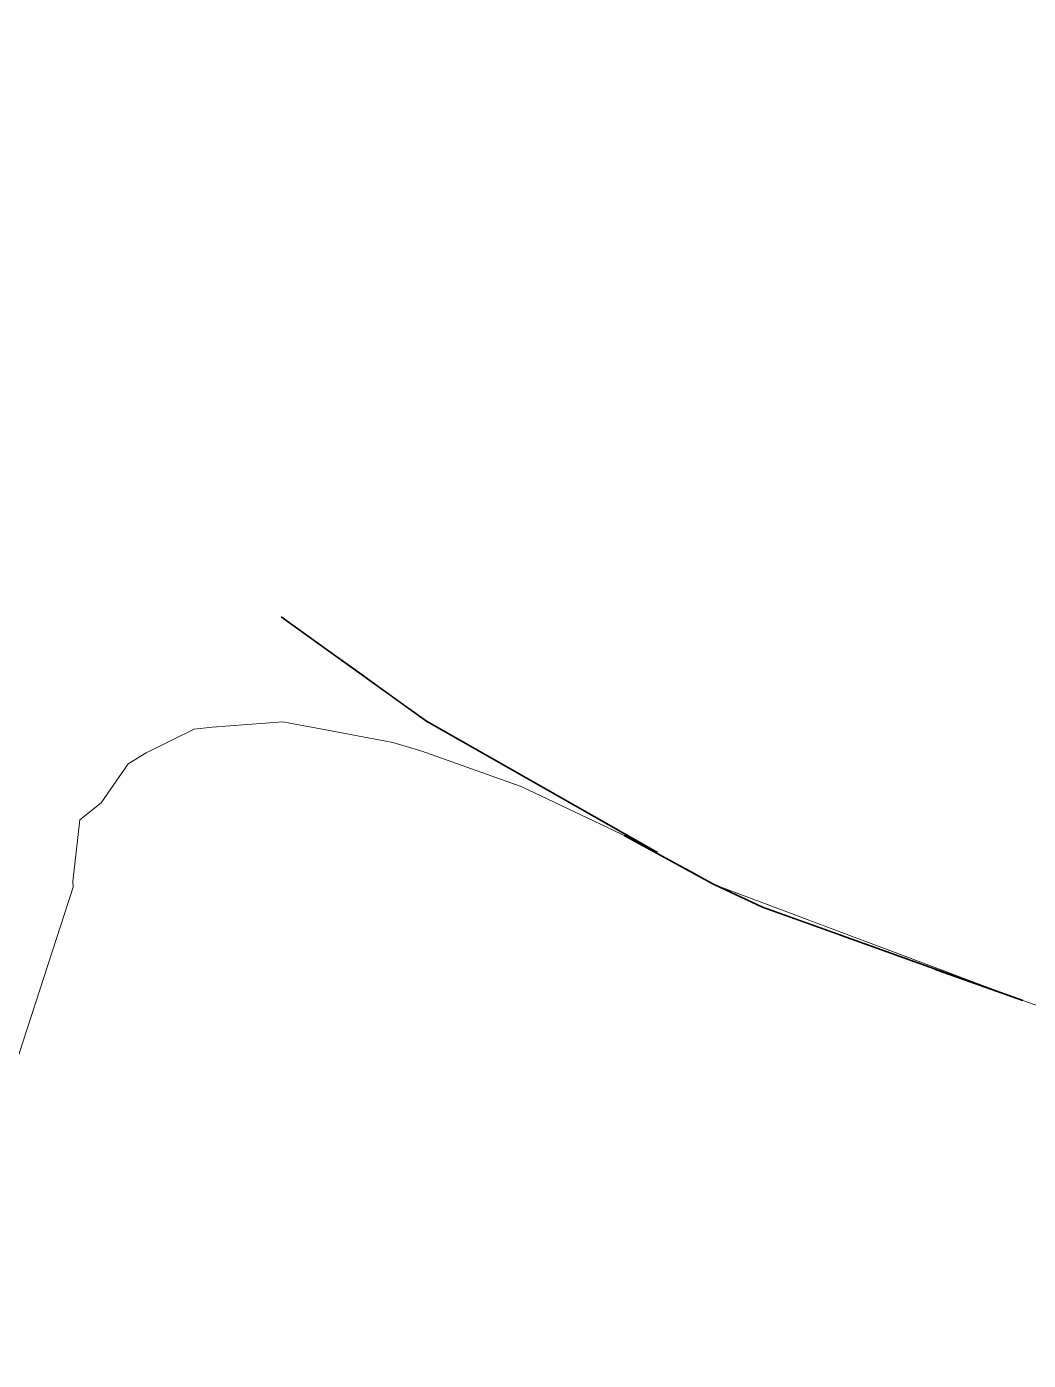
# Model space of a CAD drawing. Header units: millimetres. Extents: x -9413 to 8527, y -300 to 11224.
# Drawn here: x 1790.7 to 1832.8, y 4215 to 4271.1 of the extents above; entities that cross this region are included whole.
import ezdxf

# ---------------------------------------------------------------- set-up
doc = ezdxf.new("R2010")
doc.units = ezdxf.units.MM
doc.header["$MEASUREMENT"] = 0
doc.linetypes.add('Wipeout_Contour', pattern=[1000, 0, -1000])
doc.layers.add('Interior - Furniture', color=7, linetype='Continuous')
doc.layers.add('Structural - Bearing', color=7, linetype='Continuous')
doc.layers.add('Interior - Furniture _Pen_No__24', color=7, linetype='Continuous', lineweight=20, true_color=0x029e21)
doc.layers.add('Interior - Furniture _Pen_No__7', color=7, linetype='Continuous', lineweight=35)

# ---------------------------------------------------------------- blocks, each defined once
blk = doc.blocks.new('Section Elem_15_6')
at = {"color": 254, "linetype": 'Wipeout_Contour', "lineweight": 0, "ltscale": 612620.634525}
blk.add_wipeout([(1661.811, 4100), (3461.377, 4100), (3461.377, 4200), (2761.377, 4200), (2761.377, 4642.5), (2768.877, 4650), (3453.877, 4650), (3461.377, 4642.5), (3461.377, 5085), (3421.377, 5085), (3421.377, 5090), (3326.377, 5090), (3326.377, 5108.357), (3421.377, 5115), (3421.377, 5145), (3351.377, 5145), (3351.377, 5155), (3421.377, 5155), (3461.377, 5155), (3461.377, 7100), (1661.811, 7100), (1661.811, 6337), (1680.811, 6337), (1680.811, 6297.138), (1680.811, 6287), (1680.811, 4435), (1712.18, 4435), (1729.315, 4433.68), (1733.063, 4433.04), (1746.045, 4429.77), (1753.229, 4427.22), (1761.968, 4423.34), (1771.92, 4417.75), (1776.698, 4414.56), (1780.214, 4412.85), (1783.892, 4412.33), (1787.387, 4412.99), (1790.388, 4414.85), (1792.368, 4417.6), (1793.227, 4420.99), (1792.863, 4424.53), (1788.681, 4440.25), (1778.487, 4481.79), (1776.193, 4491.92), (1769.495, 4523.6), (1762.695, 4560), (1681.871, 4560), (1681.871, 4590), (1712.18, 4590), (1712.18, 4625), (1726.84, 4624.23), (1741.499, 4623.45), (1772.465, 4621.93), (1788.61, 4621.2), (1804.755, 4620.48), (1821.404, 4619.79), (1838.044, 4619.11), (1855.028, 4618.48), (1872.011, 4617.86), (1906.301, 4616.74), (1940.591, 4615.77), (1974.537, 4614.95), (2007.796, 4614.29), (2040.046, 4613.77), (2059.969, 4613.52), (2078.195, 4613.34), (2094.329, 4613.2), (2108.029, 4613.12), (2113.515, 4613.09), (2119.001, 4613.07), (2123.002, 4613.05), (2127.003, 4613.04), (2131.883, 4613.02), (2133.519, 4613.02), (2139.127, 4612.13), (2144.188, 4609.57), (2148.199, 4605.58), (2150.775, 4600.56), (2151.664, 4595.02), (2151.664, 4590), (2141.551, 4590), (2141.561, 4561.71), (2141.41, 4560.02), (2140.975, 4558.37), (2124.315, 4515.54), (2121.153, 4508.12), (2105.322, 4473.61), (2098.128, 4459.18), (2084.055, 4432.76), (2072.032, 4411.82), (2060.605, 4393.11), (2042.945, 4366.18), (2041.46, 4362.78), (2041.329, 4359.08), (2044.046, 4341.4), (2046.764, 4323.73), (2049.482, 4306.05), (2052.2, 4288.38), (2054.917, 4270.7), (2057.635, 4253.03), (2060.353, 4235.35), (2063.07, 4217.68), (2065.788, 4200), (1742.489, 4200), (1745.177, 4217.5), (1747.874, 4235.02), (1750.562, 4252.54), (1751.804, 4260.59), (1751.814, 4263.51), (1750.966, 4266.32), (1721.333, 4329.23), (1720.374, 4330.85), (1719.111, 4332.27), (1717.605, 4333.43), (1715.908, 4334.29), (1714.079, 4334.82), (1712.18, 4335), (1680.811, 4335), (1680.811, 4200), (1661.811, 4200)], dxfattribs=at).dxf.layer = 'Structural - Bearing'
blk = doc.blocks.new('Section Elem_34_6')
at = {"color": 254, "linetype": 'Wipeout_Contour', "lineweight": 0, "ltscale": 13906.499036}
blk.add_wipeout([(1791.227, 4270.85), (1793.954, 4268.85), (1796.197, 4283.77)], dxfattribs=at).dxf.layer = 'Interior - Furniture'
at = {"color": 254, "linetype": 'Wipeout_Contour', "lineweight": 0, "ltscale": 13862.608612}
blk.add_wipeout([(1795.59, 4257.344), (1795.894, 4257.64), (1796.066, 4257.81)], dxfattribs=at).dxf.layer = 'Interior - Furniture'
at = {"color": 254, "linetype": 'Wipeout_Contour', "lineweight": 0, "ltscale": 13825.923132}
blk.add_wipeout([(1801.503, 4241.863), (1802.37, 4241.21), (1801.795, 4241.807)], dxfattribs=at).dxf.layer = 'Interior - Furniture'
at = {"color": 254, "linetype": 'Wipeout_Contour', "lineweight": 0, "ltscale": 18439.435222}
blk.add_wipeout([(1815.713, 4237.15), (1819.525, 4235.08), (1817.109, 4236.395), (1815.851, 4237.08)], dxfattribs=at).dxf.layer = 'Interior - Furniture'
at = {"color": 254, "linetype": 'Wipeout_Contour', "lineweight": 0, "ltscale": 18399.02871}
blk.add_wipeout([(1792.687, 4235.147), (1792.697, 4234.918), (1797.693, 4234.86), (1797.096, 4235.21)], dxfattribs=at).dxf.layer = 'Interior - Furniture'
at = {"color": 254, "linetype": 'Wipeout_Contour', "lineweight": 0, "ltscale": 23048.976128}
blk.add_wipeout([(1828.75, 4231.529), (1832.831, 4229.08), (1837.004, 4228.56), (1835.234, 4229.22), (1832.598, 4230.145)], dxfattribs=at).dxf.layer = 'Interior - Furniture'
at = {"color": 254, "linetype": 'Wipeout_Contour', "lineweight": 0, "ltscale": 13733.641896}
blk.add_wipeout([(1811.473, 4217.5), (1802.603, 4200), (1810.746, 4200)], dxfattribs=at).dxf.layer = 'Interior - Furniture'
at = {"color": 254, "linetype": 'Wipeout_Contour', "lineweight": 0, "ltscale": 13912.908604}
blk.add_wipeout([(1802.966, 4272.62), (1796.197, 4283.77), (1793.954, 4268.85)], dxfattribs=at).dxf.layer = 'Interior - Furniture'
at = {"color": 254, "linetype": 'Wipeout_Contour', "lineweight": 0, "ltscale": 18437.222971}
blk.add_wipeout([(1818.7, 4235.558), (1817.109, 4236.395), (1819.525, 4235.08), (1819.656, 4235.019)], dxfattribs=at).dxf.layer = 'Interior - Furniture'
at = {"color": 254, "linetype": 'Wipeout_Contour', "lineweight": 0, "ltscale": 13783.852037}
blk.add_wipeout([(1792.697, 4234.918), (1788.129, 4220.898), (1797.693, 4234.86)], dxfattribs=at).dxf.layer = 'Interior - Furniture'
at = {"color": 254, "linetype": 'Wipeout_Contour', "lineweight": 0, "ltscale": 13756.879345}
blk.add_wipeout([(1830.932, 4220.82), (1810.746, 4200), (1833.963, 4200)], dxfattribs=at).dxf.layer = 'Interior - Furniture'
at = {"color": 254, "linetype": 'Wipeout_Contour', "lineweight": 0, "ltscale": 13722.231257}
blk.add_wipeout([(1798.369, 4217.5), (1794.449, 4200), (1802.603, 4200)], dxfattribs=at).dxf.layer = 'Interior - Furniture'
at = {"color": 254, "linetype": 'Wipeout_Contour', "lineweight": 0, "ltscale": 13907.733158}
blk.add_wipeout([(1789.549, 4271.96), (1791.227, 4270.85), (1796.197, 4283.77)], dxfattribs=at).dxf.layer = 'Interior - Furniture'
at = {"color": 254, "linetype": 'Wipeout_Contour', "lineweight": 0, "ltscale": 13800.822162}
blk.add_wipeout([(1792.687, 4235.147), (1797.096, 4235.21), (1792.974, 4237.75)], dxfattribs=at).dxf.layer = 'Interior - Furniture'
at = {"color": 254, "linetype": 'Wipeout_Contour', "lineweight": 0, "ltscale": 18437.749025}
blk.add_wipeout([(1819.525, 4235.08), (1818.06, 4235.04), (1825.622, 4232.654), (1821.657, 4234.08)], dxfattribs=at).dxf.layer = 'Interior - Furniture'
at = {"color": 254, "linetype": 'Wipeout_Contour', "lineweight": 0, "ltscale": 13764.328998}
blk.add_wipeout([(1821.091, 4224.37), (1811.473, 4217.5), (1810.746, 4200)], dxfattribs=at).dxf.layer = 'Interior - Furniture'
at = {"color": 254, "linetype": 'Wipeout_Contour', "lineweight": 0, "ltscale": 13895.427705}
blk.add_wipeout([(1802.966, 4272.62), (1793.954, 4268.85), (1800.966, 4262.65)], dxfattribs=at).dxf.layer = 'Interior - Furniture'
at = {"color": 254, "linetype": 'Wipeout_Contour', "lineweight": 0, "ltscale": 13775.540494}
blk.add_wipeout([(1830.285, 4221), (1810.746, 4200), (1830.932, 4220.82)], dxfattribs=at).dxf.layer = 'Interior - Furniture'
at = {"color": 254, "linetype": 'Wipeout_Contour', "lineweight": 0, "ltscale": 13896.84687}
blk.add_wipeout([(1811.948, 4263.11), (1802.966, 4272.62), (1800.966, 4262.65)], dxfattribs=at).dxf.layer = 'Interior - Furniture'
at = {"color": 254, "linetype": 'Wipeout_Contour', "lineweight": 0, "ltscale": 13774.947045}
blk.add_wipeout([(1821.091, 4224.37), (1810.746, 4200), (1830.285, 4221)], dxfattribs=at).dxf.layer = 'Interior - Furniture'
at = {"color": 254, "linetype": 'Wipeout_Contour', "lineweight": 0, "ltscale": 13789.219821}
blk.add_wipeout([(1830.932, 4220.82), (1833.963, 4200), (1849.208, 4217.4)], dxfattribs=at).dxf.layer = 'Interior - Furniture'
at = {"color": 254, "linetype": 'Wipeout_Contour', "lineweight": 0, "ltscale": 13885.084789}
blk.add_wipeout([(1807.775, 4257.12), (1811.948, 4263.11), (1800.966, 4262.65)], dxfattribs=at).dxf.layer = 'Interior - Furniture'
at = {"color": 254, "linetype": 'Wipeout_Contour', "lineweight": 0, "ltscale": 13813.307359}
blk.add_wipeout([(1847.046, 4220.74), (1830.932, 4220.82), (1849.208, 4217.4)], dxfattribs=at).dxf.layer = 'Interior - Furniture'
at = {"color": 254, "linetype": 'Wipeout_Contour', "lineweight": 0, "ltscale": 13746.002368}
blk.add_wipeout([(1798.369, 4217.5), (1802.603, 4200), (1811.473, 4217.5)], dxfattribs=at).dxf.layer = 'Interior - Furniture'
at = {"color": 254, "linetype": 'Wipeout_Contour', "lineweight": 0, "ltscale": 13913.702023}
blk.add_wipeout([(1818.939, 4272.55), (1802.966, 4272.62), (1811.948, 4263.11)], dxfattribs=at).dxf.layer = 'Interior - Furniture'
at = {"color": 254, "linetype": 'Wipeout_Contour', "lineweight": 0, "ltscale": 13790.227733}
blk.add_wipeout([(1821.091, 4224.37), (1811.897, 4227.73), (1811.473, 4217.5)], dxfattribs=at).dxf.layer = 'Interior - Furniture'
at = {"color": 254, "linetype": 'Wipeout_Contour', "lineweight": 0, "ltscale": 13716.05359}
blk.add_wipeout([(1798.369, 4217.5), (1787.054, 4200), (1794.449, 4200)], dxfattribs=at).dxf.layer = 'Interior - Furniture'
at = {"color": 254, "linetype": 'Wipeout_Contour', "lineweight": 0, "ltscale": 22887.028167}
blk.add_wipeout([(1786.06, 4213.878), (1787.054, 4200), (1798.369, 4217.5), (1787.11, 4217.5), (1786.582, 4215.919)], dxfattribs=at).dxf.layer = 'Interior - Furniture'
at = {"color": 254, "linetype": 'Wipeout_Contour', "lineweight": 0, "ltscale": 13773.978333}
blk.add_wipeout([(1798.369, 4217.5), (1811.473, 4217.5), (1811.897, 4227.73)], dxfattribs=at).dxf.layer = 'Interior - Furniture'
at = {"color": 254, "linetype": 'Wipeout_Contour', "lineweight": 0, "ltscale": 13800.761434}
blk.add_wipeout([(1812.271, 4228.47), (1811.897, 4227.73), (1821.091, 4224.37)], dxfattribs=at).dxf.layer = 'Interior - Furniture'
at = {"color": 254, "linetype": 'Wipeout_Contour', "lineweight": 0, "ltscale": 13784.876474}
blk.add_wipeout([(1802.36, 4232.27), (1798.369, 4217.5), (1811.897, 4227.73)], dxfattribs=at).dxf.layer = 'Interior - Furniture'
at = {"color": 254, "linetype": 'Wipeout_Contour', "lineweight": 0, "ltscale": 13801.164552}
blk.add_wipeout([(1821.091, 4224.37), (1830.285, 4221), (1830.932, 4220.82)], dxfattribs=at).dxf.layer = 'Interior - Furniture'
at = {"color": 254, "linetype": 'Wipeout_Contour', "lineweight": 0, "ltscale": 13803.260619}
blk.add_wipeout([(1798.531, 4237.64), (1802.36, 4232.27), (1811.897, 4227.73)], dxfattribs=at).dxf.layer = 'Interior - Furniture'
at = {"color": 254, "linetype": 'Wipeout_Contour', "lineweight": 0, "ltscale": 13811.896866}
blk.add_wipeout([(1847.046, 4220.74), (1829.911, 4224.87), (1830.932, 4220.82)], dxfattribs=at).dxf.layer = 'Interior - Furniture'
at = {"color": 254, "linetype": 'Wipeout_Contour', "lineweight": 0, "ltscale": 13803.03816}
blk.add_wipeout([(1812.271, 4228.47), (1798.531, 4237.64), (1811.897, 4227.73)], dxfattribs=at).dxf.layer = 'Interior - Furniture'
at = {"color": 254, "linetype": 'Wipeout_Contour', "lineweight": 0, "ltscale": 13805.339461}
blk.add_wipeout([(1821.091, 4224.37), (1830.932, 4220.82), (1829.911, 4224.87)], dxfattribs=at).dxf.layer = 'Interior - Furniture'
at = {"color": 254, "linetype": 'Wipeout_Contour', "lineweight": 0, "ltscale": 23047.939999}
blk.add_wipeout([(1811.117, 4239.292), (1818.06, 4235.04), (1819.525, 4235.08), (1815.713, 4237.15), (1811.524, 4239.148)], dxfattribs=at).dxf.layer = 'Interior - Furniture'
at = {"color": 254, "linetype": 'Wipeout_Contour', "lineweight": 0, "ltscale": 13804.535464}
blk.add_wipeout([(1798.531, 4237.64), (1797.096, 4235.21), (1797.693, 4234.86)], dxfattribs=at).dxf.layer = 'Interior - Furniture'
at = {"color": 254, "linetype": 'Wipeout_Contour', "lineweight": 0, "ltscale": 13804.974757}
blk.add_wipeout([(1793.867, 4238.465), (1792.974, 4237.75), (1797.096, 4235.21)], dxfattribs=at).dxf.layer = 'Interior - Furniture'
at = {"color": 254, "linetype": 'Wipeout_Contour', "lineweight": 0, "ltscale": 18349.330668}
blk.add_wipeout([(1788.129, 4220.898), (1787.11, 4217.5), (1798.369, 4217.5), (1797.693, 4234.86)], dxfattribs=at).dxf.layer = 'Interior - Furniture'
at = {"color": 254, "linetype": 'Wipeout_Contour', "lineweight": 0, "ltscale": 18437.238431}
blk.add_wipeout([(1818.06, 4235.04), (1832.831, 4229.08), (1828.75, 4231.529), (1825.622, 4232.654)], dxfattribs=at).dxf.layer = 'Interior - Furniture'
at = {"color": 254, "linetype": 'Wipeout_Contour', "lineweight": 0, "ltscale": 13800.625831}
blk.add_wipeout([(1783.831, 4235.02), (1792.439, 4238.08), (1784.245, 4243.86)], dxfattribs=at).dxf.layer = 'Interior - Furniture'
at = {"color": 254, "linetype": 'Wipeout_Contour', "lineweight": 0, "ltscale": 13786.065373}
blk.add_wipeout([(1802.36, 4232.27), (1797.693, 4234.86), (1798.369, 4217.5)], dxfattribs=at).dxf.layer = 'Interior - Furniture'
at = {"color": 254, "linetype": 'Wipeout_Contour', "lineweight": 0, "ltscale": 13812.2106}
blk.add_wipeout([(1785.993, 4246.4), (1784.245, 4243.86), (1792.439, 4238.08)], dxfattribs=at).dxf.layer = 'Interior - Furniture'
at = {"color": 254, "linetype": 'Wipeout_Contour', "lineweight": 0, "ltscale": 13804.30934}
blk.add_wipeout([(1798.531, 4237.64), (1797.693, 4234.86), (1802.36, 4232.27)], dxfattribs=at).dxf.layer = 'Interior - Furniture'
at = {"color": 254, "linetype": 'Wipeout_Contour', "lineweight": 0, "ltscale": 18411.248838}
blk.add_wipeout([(1795.003, 4240.105), (1793.867, 4238.465), (1797.096, 4235.21), (1798.531, 4237.64)], dxfattribs=at).dxf.layer = 'Interior - Furniture'
at = {"color": 254, "linetype": 'Wipeout_Contour', "lineweight": 0, "ltscale": 18396.873565}
blk.add_wipeout([(1783.831, 4235.02), (1792.687, 4235.147), (1792.974, 4237.75), (1792.439, 4238.08)], dxfattribs=at).dxf.layer = 'Interior - Furniture'
at = {"color": 254, "linetype": 'Wipeout_Contour', "lineweight": 0, "ltscale": 18411.047493}
blk.add_wipeout([(1785.993, 4246.4), (1792.439, 4238.08), (1792.974, 4237.75), (1793.867, 4238.465)], dxfattribs=at).dxf.layer = 'Interior - Furniture'
at = {"color": 254, "linetype": 'Wipeout_Contour', "lineweight": 0, "ltscale": 13813.46135}
blk.add_wipeout([(1795.003, 4240.105), (1798.531, 4237.64), (1795.764, 4240.562)], dxfattribs=at).dxf.layer = 'Interior - Furniture'
at = {"color": 254, "linetype": 'Wipeout_Contour', "lineweight": 0, "ltscale": 13792.790406}
blk.add_wipeout([(1783.831, 4235.02), (1792.697, 4234.918), (1792.687, 4235.147)], dxfattribs=at).dxf.layer = 'Interior - Furniture'
at = {"color": 254, "linetype": 'Wipeout_Contour', "lineweight": 0, "ltscale": 13813.137013}
blk.add_wipeout([(1795.003, 4240.105), (1785.993, 4246.4), (1793.867, 4238.465)], dxfattribs=at).dxf.layer = 'Interior - Furniture'
at = {"color": 254, "linetype": 'Wipeout_Contour', "lineweight": 0, "ltscale": 13820.618019}
blk.add_wipeout([(1797.783, 4241.557), (1800.39, 4239.66), (1798.541, 4241.636)], dxfattribs=at).dxf.layer = 'Interior - Furniture'
at = {"color": 254, "linetype": 'Wipeout_Contour', "lineweight": 0, "ltscale": 18358.421444}
blk.add_wipeout([(1785.801, 4217.5), (1788.129, 4220.898), (1792.697, 4234.918), (1783.831, 4235.02)], dxfattribs=at).dxf.layer = 'Interior - Furniture'
at = {"layer": 'Interior - Furniture _Pen_No__24', "linetype": 'Continuous', "flags": 128}
blk.add_lwpolyline([(1792.974, 4237.75), (1792.687, 4235.147), (1792.697, 4234.918), (1788.129, 4220.898), (1787.11, 4217.5), (1786.582, 4215.919), (1786.06, 4213.878), (1782.516, 4200)], dxfattribs=at)
at = {"color": 254, "linetype": 'Wipeout_Contour', "lineweight": 0, "ltscale": 18453.210295}
blk.add_wipeout([(1792.348, 4254.23), (1797.248, 4249.7), (1804.82, 4243.842), (1805.434, 4243.401)], dxfattribs=at).dxf.layer = 'Interior - Furniture'
at = {"color": 254, "linetype": 'Wipeout_Contour', "lineweight": 0, "ltscale": 18421.778279}
blk.add_wipeout([(1797.783, 4241.557), (1795.764, 4240.562), (1798.531, 4237.64), (1800.39, 4239.66)], dxfattribs=at).dxf.layer = 'Interior - Furniture'
at = {"color": 254, "linetype": 'Wipeout_Contour', "lineweight": 0, "ltscale": 18456.232819}
blk.add_wipeout([(1792.348, 4254.23), (1805.434, 4243.401), (1805.655, 4243.243), (1792.782, 4254.62)], dxfattribs=at).dxf.layer = 'Interior - Furniture'
at = {"color": 254, "linetype": 'Wipeout_Contour', "lineweight": 0, "ltscale": 18430.597279}
blk.add_wipeout([(1801.503, 4241.863), (1798.541, 4241.636), (1800.39, 4239.66), (1802.37, 4241.21)], dxfattribs=at).dxf.layer = 'Interior - Furniture'
at = {"color": 254, "linetype": 'Wipeout_Contour', "lineweight": 0, "ltscale": 13844.494649}
blk.add_wipeout([(1795.359, 4250.7), (1797.248, 4249.7), (1792.348, 4254.23)], dxfattribs=at).dxf.layer = 'Interior - Furniture'
at = {"color": 254, "linetype": 'Wipeout_Contour', "lineweight": 0, "ltscale": 13825.92462}
blk.add_wipeout([(1801.795, 4241.807), (1802.37, 4241.21), (1803.084, 4241.563)], dxfattribs=at).dxf.layer = 'Interior - Furniture'
at = {"color": 254, "linetype": 'Wipeout_Contour', "lineweight": 0, "ltscale": 13812.711453}
blk.add_wipeout([(1813.413, 4230.41), (1800.39, 4239.66), (1798.531, 4237.64)], dxfattribs=at).dxf.layer = 'Interior - Furniture'
at = {"color": 254, "linetype": 'Wipeout_Contour', "lineweight": 0, "ltscale": 13849.594872}
blk.add_wipeout([(1795.359, 4250.7), (1792.348, 4254.23), (1786.377, 4259.66)], dxfattribs=at).dxf.layer = 'Interior - Furniture'
at = {"color": 254, "linetype": 'Wipeout_Contour', "lineweight": 0, "ltscale": 13838.279656}
blk.add_wipeout([(1804.82, 4243.842), (1797.248, 4249.7), (1801.431, 4246.27)], dxfattribs=at).dxf.layer = 'Interior - Furniture'
at = {"color": 254, "linetype": 'Wipeout_Contour', "lineweight": 0, "ltscale": 13806.243628}
blk.add_wipeout([(1813.413, 4230.41), (1798.531, 4237.64), (1812.271, 4228.47)], dxfattribs=at).dxf.layer = 'Interior - Furniture'
at = {"color": 254, "linetype": 'Wipeout_Contour', "lineweight": 0, "ltscale": 13856.809423}
blk.add_wipeout([(1792.348, 4254.23), (1785.417, 4262.2), (1786.377, 4259.66)], dxfattribs=at).dxf.layer = 'Interior - Furniture'
at = {"color": 254, "linetype": 'Wipeout_Contour', "lineweight": 0, "ltscale": 13818.832168}
blk.add_wipeout([(1814.161, 4231.49), (1802.37, 4241.21), (1800.39, 4239.66)], dxfattribs=at).dxf.layer = 'Interior - Furniture'
at = {"color": 254, "linetype": 'Wipeout_Contour', "lineweight": 0, "ltscale": 13853.751676}
blk.add_wipeout([(1792.782, 4254.62), (1785.417, 4262.2), (1792.348, 4254.23)], dxfattribs=at).dxf.layer = 'Interior - Furniture'
at = {"color": 254, "linetype": 'Wipeout_Contour', "lineweight": 0, "ltscale": 13812.253588}
blk.add_wipeout([(1814.161, 4231.49), (1800.39, 4239.66), (1813.413, 4230.41)], dxfattribs=at).dxf.layer = 'Interior - Furniture'
at = {"color": 254, "linetype": 'Wipeout_Contour', "lineweight": 0, "ltscale": 18434.702584}
blk.add_wipeout([(1803.084, 4241.563), (1802.37, 4241.21), (1816.181, 4233.79), (1805.867, 4241.05)], dxfattribs=at).dxf.layer = 'Interior - Furniture'
at = {"color": 254, "linetype": 'Wipeout_Contour', "lineweight": 0, "ltscale": 13803.657277}
blk.add_wipeout([(1821.091, 4224.37), (1813.413, 4230.41), (1812.271, 4228.47)], dxfattribs=at).dxf.layer = 'Interior - Furniture'
at = {"color": 254, "linetype": 'Wipeout_Contour', "lineweight": 0, "ltscale": 13817.208285}
blk.add_wipeout([(1815.1, 4232.67), (1802.37, 4241.21), (1814.161, 4231.49)], dxfattribs=at).dxf.layer = 'Interior - Furniture'
at = {"color": 254, "linetype": 'Wipeout_Contour', "lineweight": 0, "ltscale": 13820.129213}
blk.add_wipeout([(1816.181, 4233.79), (1802.37, 4241.21), (1815.1, 4232.67)], dxfattribs=at).dxf.layer = 'Interior - Furniture'
at = {"color": 254, "linetype": 'Wipeout_Contour', "lineweight": 0, "ltscale": 13807.345848}
blk.add_wipeout([(1821.091, 4224.37), (1814.161, 4231.49), (1813.413, 4230.41)], dxfattribs=at).dxf.layer = 'Interior - Furniture'
at = {"color": 254, "linetype": 'Wipeout_Contour', "lineweight": 0, "ltscale": 18439.060341}
blk.add_wipeout([(1807.346, 4240.626), (1807.126, 4240.694), (1818.06, 4235.04), (1811.117, 4239.292)], dxfattribs=at).dxf.layer = 'Interior - Furniture'
at = {"color": 254, "linetype": 'Wipeout_Contour', "lineweight": 0, "ltscale": 13816.927306}
blk.add_wipeout([(1830.851, 4227.67), (1815.1, 4232.67), (1814.161, 4231.49)], dxfattribs=at).dxf.layer = 'Interior - Furniture'
at = {"color": 254, "linetype": 'Wipeout_Contour', "lineweight": 0, "ltscale": 18433.655272}
blk.add_wipeout([(1805.867, 4241.05), (1816.181, 4233.79), (1816.787, 4234.29), (1806.13, 4241.001)], dxfattribs=at).dxf.layer = 'Interior - Furniture'
at = {"color": 254, "linetype": 'Wipeout_Contour', "lineweight": 0, "ltscale": 13814.961714}
blk.add_wipeout([(1829.911, 4224.87), (1830.851, 4227.67), (1814.161, 4231.49)], dxfattribs=at).dxf.layer = 'Interior - Furniture'
at = {"color": 254, "linetype": 'Wipeout_Contour', "lineweight": 0, "ltscale": 18435.710746}
blk.add_wipeout([(1807.126, 4240.694), (1806.13, 4241.001), (1816.787, 4234.29), (1818.06, 4235.04)], dxfattribs=at).dxf.layer = 'Interior - Furniture'
at = {"color": 254, "linetype": 'Wipeout_Contour', "lineweight": 0, "ltscale": 13807.936674}
blk.add_wipeout([(1821.091, 4224.37), (1829.911, 4224.87), (1814.161, 4231.49)], dxfattribs=at).dxf.layer = 'Interior - Furniture'
at = {"color": 254, "linetype": 'Wipeout_Contour', "lineweight": 0, "ltscale": 13819.881341}
blk.add_wipeout([(1830.851, 4227.67), (1816.181, 4233.79), (1815.1, 4232.67)], dxfattribs=at).dxf.layer = 'Interior - Furniture'
at = {"color": 254, "linetype": 'Wipeout_Contour', "lineweight": 0, "ltscale": 13822.14489}
blk.add_wipeout([(1830.851, 4227.67), (1816.787, 4234.29), (1816.181, 4233.79)], dxfattribs=at).dxf.layer = 'Interior - Furniture'
at = {"color": 254, "linetype": 'Wipeout_Contour', "lineweight": 0, "ltscale": 13823.991024}
blk.add_wipeout([(1830.851, 4227.67), (1818.06, 4235.04), (1816.787, 4234.29)], dxfattribs=at).dxf.layer = 'Interior - Furniture'
at = {"color": 254, "linetype": 'Wipeout_Contour', "lineweight": 0, "ltscale": 13824.603562}
blk.add_wipeout([(1830.851, 4227.67), (1832.831, 4229.08), (1818.06, 4235.04)], dxfattribs=at).dxf.layer = 'Interior - Furniture'
at = {"color": 254, "linetype": 'Wipeout_Contour', "lineweight": 0, "ltscale": 23050.333123}
blk.add_wipeout([(1806.563, 4242.592), (1806.615, 4242.555), (1818.7, 4235.558), (1819.656, 4235.019), (1820.669, 4234.637)], dxfattribs=at).dxf.layer = 'Interior - Furniture'
at = {"color": 254, "linetype": 'Wipeout_Contour', "lineweight": 0, "ltscale": 13830.861991}
blk.add_wipeout([(1846.733, 4223.77), (1848.784, 4225.42), (1832.831, 4229.08)], dxfattribs=at).dxf.layer = 'Interior - Furniture'
at = {"color": 254, "linetype": 'Wipeout_Contour', "lineweight": 0, "ltscale": 23053.346098}
blk.add_wipeout([(1806.28, 4242.795), (1806.563, 4242.592), (1820.669, 4234.637), (1820.828, 4234.577), (1808.24, 4242.13)], dxfattribs=at).dxf.layer = 'Interior - Furniture'
at = {"color": 254, "linetype": 'Wipeout_Contour', "lineweight": 0, "ltscale": 13826.454105}
blk.add_wipeout([(1846.733, 4223.77), (1832.831, 4229.08), (1830.851, 4227.67)], dxfattribs=at).dxf.layer = 'Interior - Furniture'
at = {"color": 254, "linetype": 'Wipeout_Contour', "lineweight": 0, "ltscale": 27662.109273}
blk.add_wipeout([(1806.615, 4242.555), (1807.125, 4242.189), (1807.916, 4241.678), (1817.255, 4236.37), (1817.109, 4236.395), (1818.7, 4235.558)], dxfattribs=at).dxf.layer = 'Interior - Furniture'
at = {"color": 254, "linetype": 'Wipeout_Contour', "lineweight": 0, "ltscale": 18440.352058}
blk.add_wipeout([(1828.792, 4231.578), (1832.598, 4230.145), (1837.441, 4228.446), (1838.017, 4228.343)], dxfattribs=at).dxf.layer = 'Interior - Furniture'
at = {"color": 254, "linetype": 'Wipeout_Contour', "lineweight": 0, "ltscale": 13821.042653}
blk.add_wipeout([(1829.911, 4224.87), (1846.733, 4223.77), (1830.851, 4227.67)], dxfattribs=at).dxf.layer = 'Interior - Furniture'
at = {"color": 254, "linetype": 'Wipeout_Contour', "lineweight": 0, "ltscale": 13832.81749}
blk.add_wipeout([(1807.916, 4241.678), (1807.125, 4242.189), (1807.543, 4241.89)], dxfattribs=at).dxf.layer = 'Interior - Furniture'
at = {"color": 254, "linetype": 'Wipeout_Contour', "lineweight": 0, "ltscale": 23050.47053}
blk.add_wipeout([(1823.473, 4233.581), (1828.792, 4231.578), (1838.017, 4228.343), (1838.084, 4228.331), (1825.88, 4232.92)], dxfattribs=at).dxf.layer = 'Interior - Furniture'
at = {"color": 254, "linetype": 'Wipeout_Contour', "lineweight": 0, "ltscale": 13821.197636}
blk.add_wipeout([(1847.046, 4220.74), (1846.733, 4223.77), (1829.911, 4224.87)], dxfattribs=at).dxf.layer = 'Interior - Furniture'
at = {"color": 254, "linetype": 'Wipeout_Contour', "lineweight": 0, "ltscale": 18450.026585}
blk.add_wipeout([(1808.24, 4242.13), (1792.782, 4254.62), (1805.655, 4243.243), (1806.28, 4242.795)], dxfattribs=at).dxf.layer = 'Interior - Furniture'
at = {"color": 254, "linetype": 'Wipeout_Contour', "lineweight": 0, "ltscale": 13829.169226}
blk.add_wipeout([(1832.598, 4230.145), (1827.012, 4232.248), (1821.657, 4234.08)], dxfattribs=at).dxf.layer = 'Interior - Furniture'
at = {"color": 254, "linetype": 'Wipeout_Contour', "lineweight": 0, "ltscale": 13851.424765}
blk.add_wipeout([(1793.187, 4250.74), (1786.377, 4259.66), (1783.962, 4259.86)], dxfattribs=at).dxf.layer = 'Interior - Furniture'
at = {"color": 254, "linetype": 'Wipeout_Contour', "lineweight": 0, "ltscale": 13828.719642}
blk.add_wipeout([(1827.012, 4232.248), (1819.656, 4235.019), (1821.657, 4234.08)], dxfattribs=at).dxf.layer = 'Interior - Furniture'
at = {"color": 254, "linetype": 'Wipeout_Contour', "lineweight": 0, "ltscale": 18439.493883}
blk.add_wipeout([(1825.88, 4232.92), (1808.24, 4242.13), (1820.828, 4234.577), (1823.473, 4233.581)], dxfattribs=at).dxf.layer = 'Interior - Furniture'
at = {"color": 254, "linetype": 'Wipeout_Contour', "lineweight": 0, "ltscale": 13828.553878}
blk.add_wipeout([(1817.255, 4236.37), (1815.851, 4237.08), (1817.109, 4236.395)], dxfattribs=at).dxf.layer = 'Interior - Furniture'
at = {"color": 254, "linetype": 'Wipeout_Contour', "lineweight": 0, "ltscale": 18443.202381}
blk.add_wipeout([(1845.026, 4227.33), (1825.88, 4232.92), (1838.084, 4228.331), (1840.314, 4227.933)], dxfattribs=at).dxf.layer = 'Interior - Furniture'
at = {"color": 254, "linetype": 'Wipeout_Contour', "lineweight": 0, "ltscale": 18441.310794}
blk.add_wipeout([(1806.007, 4242.42), (1815.713, 4237.15), (1817.255, 4236.37), (1807.543, 4241.89)], dxfattribs=at).dxf.layer = 'Interior - Furniture'
at = {"color": 254, "linetype": 'Wipeout_Contour', "lineweight": 0, "ltscale": 13830.484069}
blk.add_wipeout([(1815.713, 4237.15), (1806.007, 4242.42), (1811.524, 4239.148)], dxfattribs=at).dxf.layer = 'Interior - Furniture'
at = {"color": 254, "linetype": 'Wipeout_Contour', "lineweight": 0, "ltscale": 13833.923434}
blk.add_wipeout([(1806.007, 4242.42), (1807.543, 4241.89), (1801.431, 4246.27)], dxfattribs=at).dxf.layer = 'Interior - Furniture'
at = {"color": 254, "linetype": 'Wipeout_Contour', "lineweight": 0, "ltscale": 13837.571176}
blk.add_wipeout([(1806.007, 4242.42), (1801.431, 4246.27), (1797.248, 4249.7)], dxfattribs=at).dxf.layer = 'Interior - Furniture'
at = {"color": 254, "linetype": 'Wipeout_Contour', "lineweight": 0, "ltscale": 13839.723534}
blk.add_wipeout([(1806.007, 4242.42), (1797.248, 4249.7), (1795.359, 4250.7)], dxfattribs=at).dxf.layer = 'Interior - Furniture'
at = {"color": 254, "linetype": 'Wipeout_Contour', "lineweight": 0, "ltscale": 13846.309376}
blk.add_wipeout([(1793.187, 4250.74), (1795.359, 4250.7), (1786.377, 4259.66)], dxfattribs=at).dxf.layer = 'Interior - Furniture'
at = {"color": 254, "linetype": 'Wipeout_Contour', "lineweight": 0, "ltscale": 13843.16995}
blk.add_wipeout([(1790.742, 4249.97), (1793.187, 4250.74), (1783.962, 4259.86)], dxfattribs=at).dxf.layer = 'Interior - Furniture'
at = {"color": 254, "linetype": 'Wipeout_Contour', "lineweight": 0, "ltscale": 13838.289225}
blk.add_wipeout([(1804.29, 4242.16), (1795.359, 4250.7), (1793.187, 4250.74)], dxfattribs=at).dxf.layer = 'Interior - Furniture'
at = {"color": 254, "linetype": 'Wipeout_Contour', "lineweight": 0, "ltscale": 13834.491852}
blk.add_wipeout([(1804.29, 4242.16), (1806.007, 4242.42), (1795.359, 4250.7)], dxfattribs=at).dxf.layer = 'Interior - Furniture'
at = {"color": 254, "linetype": 'Wipeout_Contour', "lineweight": 0, "ltscale": 18442.355794}
blk.add_wipeout([(1801.795, 4241.807), (1793.187, 4250.74), (1790.742, 4249.97), (1801.503, 4241.863)], dxfattribs=at).dxf.layer = 'Interior - Furniture'
at = {"color": 254, "linetype": 'Wipeout_Contour', "lineweight": 0, "ltscale": 18439.840617}
blk.add_wipeout([(1803.084, 4241.563), (1804.29, 4242.16), (1793.187, 4250.74), (1801.795, 4241.807)], dxfattribs=at).dxf.layer = 'Interior - Furniture'
at = {"color": 254, "linetype": 'Wipeout_Contour', "lineweight": 0, "ltscale": 18435.128439}
blk.add_wipeout([(1798.541, 4241.636), (1790.742, 4249.97), (1788.266, 4248.48), (1797.783, 4241.557)], dxfattribs=at).dxf.layer = 'Interior - Furniture'
at = {"color": 254, "linetype": 'Wipeout_Contour', "lineweight": 0, "ltscale": 18440.927708}
blk.add_wipeout([(1811.524, 4239.148), (1806.007, 4242.42), (1804.29, 4242.16), (1807.346, 4240.626)], dxfattribs=at).dxf.layer = 'Interior - Furniture'
at = {"color": 254, "linetype": 'Wipeout_Contour', "lineweight": 0, "ltscale": 13827.061948}
blk.add_wipeout([(1801.503, 4241.863), (1790.742, 4249.97), (1798.541, 4241.636)], dxfattribs=at).dxf.layer = 'Interior - Furniture'
at = {"color": 254, "linetype": 'Wipeout_Contour', "lineweight": 0, "ltscale": 13828.426941}
blk.add_wipeout([(1806.13, 4241.001), (1804.29, 4242.16), (1803.084, 4241.563)], dxfattribs=at).dxf.layer = 'Interior - Furniture'
at = {"color": 254, "linetype": 'Wipeout_Contour', "lineweight": 0, "ltscale": 13871.469522}
blk.add_wipeout([(1807.775, 4257.12), (1800.966, 4262.65), (1812.423, 4248.41)], dxfattribs=at).dxf.layer = 'Interior - Furniture'
at = {"color": 254, "linetype": 'Wipeout_Contour', "lineweight": 0, "ltscale": 18425.483384}
blk.add_wipeout([(1795.764, 4240.562), (1788.266, 4248.48), (1785.993, 4246.4), (1795.003, 4240.105)], dxfattribs=at).dxf.layer = 'Interior - Furniture'
at = {"color": 254, "linetype": 'Wipeout_Contour', "lineweight": 0, "ltscale": 13828.932197}
blk.add_wipeout([(1807.346, 4240.626), (1804.29, 4242.16), (1806.13, 4241.001)], dxfattribs=at).dxf.layer = 'Interior - Furniture'
at = {"color": 254, "linetype": 'Wipeout_Contour', "lineweight": 0, "ltscale": 13889.561433}
blk.add_wipeout([(1800.966, 4262.65), (1793.954, 4268.85), (1791.227, 4270.85)], dxfattribs=at).dxf.layer = 'Interior - Furniture'
at = {"color": 254, "linetype": 'Wipeout_Contour', "lineweight": 0, "ltscale": 13884.376669}
blk.add_wipeout([(1814.595, 4251.59), (1822.728, 4255.66), (1811.948, 4263.11)], dxfattribs=at).dxf.layer = 'Interior - Furniture'
at = {"color": 254, "linetype": 'Wipeout_Contour', "lineweight": 0, "ltscale": 13820.986661}
blk.add_wipeout([(1797.783, 4241.557), (1788.266, 4248.48), (1795.764, 4240.562)], dxfattribs=at).dxf.layer = 'Interior - Furniture'
at = {"color": 254, "linetype": 'Wipeout_Contour', "lineweight": 0, "ltscale": 13891.611534}
blk.add_wipeout([(1789.792, 4268.32), (1791.227, 4270.85), (1789.549, 4271.96)], dxfattribs=at).dxf.layer = 'Interior - Furniture'
at = {"color": 254, "linetype": 'Wipeout_Contour', "lineweight": 0, "ltscale": 13903.217144}
blk.add_wipeout([(1827.153, 4266.58), (1811.948, 4263.11), (1822.728, 4255.66)], dxfattribs=at).dxf.layer = 'Interior - Furniture'
at = {"color": 254, "linetype": 'Wipeout_Contour', "lineweight": 0, "ltscale": 13882.321959}
blk.add_wipeout([(1798.188, 4259.9), (1800.966, 4262.65), (1791.227, 4270.85)], dxfattribs=at).dxf.layer = 'Interior - Furniture'
at = {"color": 254, "linetype": 'Wipeout_Contour', "lineweight": 0, "ltscale": 13879.826741}
blk.add_wipeout([(1807.775, 4257.12), (1814.595, 4251.59), (1811.948, 4263.11)], dxfattribs=at).dxf.layer = 'Interior - Furniture'
at = {"color": 254, "linetype": 'Wipeout_Contour', "lineweight": 0, "ltscale": 13880.712201}
blk.add_wipeout([(1830.224, 4243.52), (1834.842, 4250.61), (1822.728, 4255.66)], dxfattribs=at).dxf.layer = 'Interior - Furniture'
at = {"color": 254, "linetype": 'Wipeout_Contour', "lineweight": 0, "ltscale": 13917.071005}
blk.add_wipeout([(1827.153, 4266.58), (1818.939, 4272.55), (1811.948, 4263.11)], dxfattribs=at).dxf.layer = 'Interior - Furniture'
at = {"color": 254, "linetype": 'Wipeout_Contour', "lineweight": 0, "ltscale": 13883.901271}
blk.add_wipeout([(1789.792, 4268.32), (1798.188, 4259.9), (1791.227, 4270.85)], dxfattribs=at).dxf.layer = 'Interior - Furniture'
at = {"color": 254, "linetype": 'Wipeout_Contour', "lineweight": 0, "ltscale": 13900.209184}
blk.add_wipeout([(1836.418, 4262.35), (1822.728, 4255.66), (1834.842, 4250.61)], dxfattribs=at).dxf.layer = 'Interior - Furniture'
at = {"color": 254, "linetype": 'Wipeout_Contour', "lineweight": 0, "ltscale": 13861.416585}
blk.add_wipeout([(1786.7, 4263.82), (1785.417, 4262.2), (1792.782, 4254.62)], dxfattribs=at).dxf.layer = 'Interior - Furniture'
at = {"color": 254, "linetype": 'Wipeout_Contour', "lineweight": 0, "ltscale": 13872.981655}
blk.add_wipeout([(1822.405, 4247.55), (1830.224, 4243.52), (1822.728, 4255.66)], dxfattribs=at).dxf.layer = 'Interior - Furniture'
at = {"color": 254, "linetype": 'Wipeout_Contour', "lineweight": 0, "ltscale": 13867.459088}
blk.add_wipeout([(1786.7, 4263.82), (1794.015, 4255.81), (1788.206, 4265.92)], dxfattribs=at).dxf.layer = 'Interior - Furniture'
at = {"color": 254, "linetype": 'Wipeout_Contour', "lineweight": 0, "ltscale": 13874.025808}
blk.add_wipeout([(1814.595, 4251.59), (1822.405, 4247.55), (1822.728, 4255.66)], dxfattribs=at).dxf.layer = 'Interior - Furniture'
at = {"color": 254, "linetype": 'Wipeout_Contour', "lineweight": 0, "ltscale": 13873.443544}
blk.add_wipeout([(1830.224, 4243.52), (1838.691, 4241.17), (1834.842, 4250.61)], dxfattribs=at).dxf.layer = 'Interior - Furniture'
at = {"color": 254, "linetype": 'Wipeout_Contour', "lineweight": 0, "ltscale": 13912.233266}
blk.add_wipeout([(1836.418, 4262.35), (1827.153, 4266.58), (1822.728, 4255.66)], dxfattribs=at).dxf.layer = 'Interior - Furniture'
at = {"color": 254, "linetype": 'Wipeout_Contour', "lineweight": 0, "ltscale": 13847.382629}
blk.add_wipeout([(1794.015, 4255.81), (1792.782, 4254.62), (1808.24, 4242.13)], dxfattribs=at).dxf.layer = 'Interior - Furniture'
at = {"color": 254, "linetype": 'Wipeout_Contour', "lineweight": 0, "ltscale": 13863.338757}
blk.add_wipeout([(1822.405, 4247.55), (1814.595, 4251.59), (1812.423, 4248.41)], dxfattribs=at).dxf.layer = 'Interior - Furniture'
at = {"color": 254, "linetype": 'Wipeout_Contour', "lineweight": 0, "ltscale": 13867.094682}
blk.add_wipeout([(1846.915, 4238.12), (1838.691, 4241.17), (1830.224, 4243.52)], dxfattribs=at).dxf.layer = 'Interior - Furniture'
at = {"color": 254, "linetype": 'Wipeout_Contour', "lineweight": 0, "ltscale": 13937.489066}
blk.add_wipeout([(1832.831, 4276.2), (1818.939, 4272.55), (1827.153, 4266.58)], dxfattribs=at).dxf.layer = 'Interior - Furniture'
at = {"color": 254, "linetype": 'Wipeout_Contour', "lineweight": 0, "ltscale": 13842.509319}
blk.add_wipeout([(1809.18, 4243.55), (1794.015, 4255.81), (1808.24, 4242.13)], dxfattribs=at).dxf.layer = 'Interior - Furniture'
at = {"color": 254, "linetype": 'Wipeout_Contour', "lineweight": 0, "ltscale": 13861.913563}
blk.add_wipeout([(1828.669, 4239.91), (1846.915, 4238.12), (1830.224, 4243.52)], dxfattribs=at).dxf.layer = 'Interior - Furniture'
at = {"layer": 'Interior - Furniture _Pen_No__7', "linetype": 'Continuous'}
blk.add_line((1807.599, 4241.854), (1807.543, 4241.89), dxfattribs=at)
at = {"color": 254, "linetype": 'Wipeout_Contour', "lineweight": 0, "ltscale": 13934.548599}
blk.add_wipeout([(1840.024, 4272.9), (1827.153, 4266.58), (1836.418, 4262.35)], dxfattribs=at).dxf.layer = 'Interior - Furniture'
at = {"color": 254, "linetype": 'Wipeout_Contour', "lineweight": 0, "ltscale": 13857.961454}
blk.add_wipeout([(1794.015, 4255.81), (1786.7, 4263.82), (1792.782, 4254.62)], dxfattribs=at).dxf.layer = 'Interior - Furniture'
at = {"color": 254, "linetype": 'Wipeout_Contour', "lineweight": 0, "ltscale": 13832.506658}
blk.add_wipeout([(1826.486, 4234.5), (1808.24, 4242.13), (1825.88, 4232.92)], dxfattribs=at).dxf.layer = 'Interior - Furniture'
at = {"color": 254, "linetype": 'Wipeout_Contour', "lineweight": 0, "ltscale": 13946.202772}
blk.add_wipeout([(1840.024, 4272.9), (1832.831, 4276.2), (1827.153, 4266.58)], dxfattribs=at).dxf.layer = 'Interior - Furniture'
at = {"color": 254, "linetype": 'Wipeout_Contour', "lineweight": 0, "ltscale": 13836.033796}
blk.add_wipeout([(1825.88, 4232.92), (1845.026, 4227.33), (1845.268, 4229.01)], dxfattribs=at).dxf.layer = 'Interior - Furniture'
at = {"color": 254, "linetype": 'Wipeout_Contour', "lineweight": 0, "ltscale": 13835.990274}
blk.add_wipeout([(1825.88, 4232.92), (1845.268, 4229.01), (1826.486, 4234.5)], dxfattribs=at).dxf.layer = 'Interior - Furniture'
at = {"color": 254, "linetype": 'Wipeout_Contour', "lineweight": 0, "ltscale": 13836.671994}
blk.add_wipeout([(1809.18, 4243.55), (1808.24, 4242.13), (1826.486, 4234.5)], dxfattribs=at).dxf.layer = 'Interior - Furniture'
at = {"color": 254, "linetype": 'Wipeout_Contour', "lineweight": 0, "ltscale": 13860.190967}
blk.add_wipeout([(1828.669, 4239.91), (1846.278, 4234.74), (1846.915, 4238.12)], dxfattribs=at).dxf.layer = 'Interior - Furniture'
at = {"color": 254, "linetype": 'Wipeout_Contour', "lineweight": 0, "ltscale": 13862.512259}
blk.add_wipeout([(1812.423, 4248.41), (1830.224, 4243.52), (1822.405, 4247.55)], dxfattribs=at).dxf.layer = 'Interior - Furniture'
at = {"color": 254, "linetype": 'Wipeout_Contour', "lineweight": 0, "ltscale": 13857.463399}
blk.add_wipeout([(1812.423, 4248.41), (1828.669, 4239.91), (1830.224, 4243.52)], dxfattribs=at).dxf.layer = 'Interior - Furniture'
at = {"color": 254, "linetype": 'Wipeout_Contour', "lineweight": 0, "ltscale": 13866.355081}
blk.add_wipeout([(1812.423, 4248.41), (1814.595, 4251.59), (1807.775, 4257.12)], dxfattribs=at).dxf.layer = 'Interior - Furniture'
at = {"color": 254, "linetype": 'Wipeout_Contour', "lineweight": 0, "ltscale": 13851.506239}
blk.add_wipeout([(1827.456, 4236.93), (1846.278, 4234.74), (1828.669, 4239.91)], dxfattribs=at).dxf.layer = 'Interior - Furniture'
at = {"color": 254, "linetype": 'Wipeout_Contour', "lineweight": 0, "ltscale": 13870.62698}
blk.add_wipeout([(1798.188, 4259.9), (1812.423, 4248.41), (1800.966, 4262.65)], dxfattribs=at).dxf.layer = 'Interior - Furniture'
at = {"color": 254, "linetype": 'Wipeout_Contour', "lineweight": 0, "ltscale": 13850.435353}
blk.add_wipeout([(1827.456, 4236.93), (1845.702, 4231.58), (1846.278, 4234.74)], dxfattribs=at).dxf.layer = 'Interior - Furniture'
at = {"color": 254, "linetype": 'Wipeout_Contour', "lineweight": 0, "ltscale": 13850.15926}
blk.add_wipeout([(1827.456, 4236.93), (1828.669, 4239.91), (1812.423, 4248.41)], dxfattribs=at).dxf.layer = 'Interior - Furniture'
at = {"color": 254, "linetype": 'Wipeout_Contour', "lineweight": 0, "ltscale": 13857.995982}
blk.add_wipeout([(1810.635, 4245.73), (1812.423, 4248.41), (1798.188, 4259.9)], dxfattribs=at).dxf.layer = 'Interior - Furniture'
at = {"color": 254, "linetype": 'Wipeout_Contour', "lineweight": 0, "ltscale": 13849.188658}
blk.add_wipeout([(1810.635, 4245.73), (1827.456, 4236.93), (1812.423, 4248.41)], dxfattribs=at).dxf.layer = 'Interior - Furniture'
at = {"color": 254, "linetype": 'Wipeout_Contour', "lineweight": 0, "ltscale": 13860.918654}
blk.add_wipeout([(1795.894, 4257.64), (1810.635, 4245.73), (1798.188, 4259.9)], dxfattribs=at).dxf.layer = 'Interior - Furniture'
at = {"color": 254, "linetype": 'Wipeout_Contour', "lineweight": 0, "ltscale": 13844.532609}
blk.add_wipeout([(1845.268, 4229.01), (1845.702, 4231.58), (1827.456, 4236.93)], dxfattribs=at).dxf.layer = 'Interior - Furniture'
at = {"color": 254, "linetype": 'Wipeout_Contour', "lineweight": 0, "ltscale": 13872.804829}
blk.add_wipeout([(1789.792, 4268.32), (1795.894, 4257.64), (1798.188, 4259.9)], dxfattribs=at).dxf.layer = 'Interior - Furniture'
at = {"color": 254, "linetype": 'Wipeout_Contour', "lineweight": 0, "ltscale": 13841.114338}
blk.add_wipeout([(1826.486, 4234.5), (1827.456, 4236.93), (1810.635, 4245.73)], dxfattribs=at).dxf.layer = 'Interior - Furniture'
at = {"color": 254, "linetype": 'Wipeout_Contour', "lineweight": 0, "ltscale": 13849.237421}
blk.add_wipeout([(1809.18, 4243.55), (1810.635, 4245.73), (1795.894, 4257.64)], dxfattribs=at).dxf.layer = 'Interior - Furniture'
at = {"color": 254, "linetype": 'Wipeout_Contour', "lineweight": 0, "ltscale": 13840.270961}
blk.add_wipeout([(1826.486, 4234.5), (1845.268, 4229.01), (1827.456, 4236.93)], dxfattribs=at).dxf.layer = 'Interior - Furniture'
at = {"layer": 'Interior - Furniture _Pen_No__7', "linetype": 'Continuous'}
blk.add_line((1821.657, 4234.08), (1832.598, 4230.145), dxfattribs=at)
at = {"color": 254, "linetype": 'Wipeout_Contour', "lineweight": 0, "ltscale": 13840.875541}
blk.add_wipeout([(1809.18, 4243.55), (1826.486, 4234.5), (1810.635, 4245.73)], dxfattribs=at).dxf.layer = 'Interior - Furniture'
at = {"layer": 'Interior - Furniture _Pen_No__24', "linetype": 'Continuous'}
blk.add_line((1817.109, 4236.395), (1817.255, 4236.37), dxfattribs=at)
at = {"layer": 'Interior - Furniture _Pen_No__24', "linetype": 'Continuous', "flags": 128}
for points in [[(1890.705, 4228.636), (1883.061, 4227.171), (1878.2, 4226.317), (1873.224, 4225.449), (1865.534, 4225.343), (1860.673, 4225.339), (1855.409, 4225.342), (1848.555, 4226.46), (1843.435, 4227.375), (1837.441, 4228.446), (1832.598, 4230.145), (1827.012, 4232.248), (1819.656, 4235.019), (1818.7, 4235.558), (1817.109, 4236.395)], [(1817.255, 4236.37), (1815.713, 4237.15), (1811.524, 4239.148), (1807.346, 4240.626), (1806.13, 4241.001), (1803.084, 4241.563), (1801.795, 4241.807), (1801.503, 4241.863), (1798.541, 4241.636), (1797.783, 4241.557), (1795.764, 4240.562), (1795.003, 4240.105), (1793.867, 4238.465), (1792.974, 4237.75)]]:
    blk.add_lwpolyline(points, dxfattribs=at)
at = {"layer": 'Interior - Furniture _Pen_No__7', "linetype": 'Continuous'}
for p, q in [((1817.255, 4236.37), (1807.543, 4241.89)), ((1817.109, 4236.395), (1815.851, 4237.08)), ((1817.109, 4236.395), (1819.525, 4235.08)), ((1819.525, 4235.08), (1819.656, 4235.019)), ((1821.657, 4234.08), (1819.656, 4235.019))]:
    blk.add_line(p, q, dxfattribs=at)
at = {"color": 254, "linetype": 'Wipeout_Contour', "lineweight": 0, "ltscale": 13852.992192}
blk.add_wipeout([(1794.015, 4255.81), (1809.18, 4243.55), (1795.894, 4257.64)], dxfattribs=at).dxf.layer = 'Interior - Furniture'
at = {"layer": 'Interior - Furniture _Pen_No__7', "linetype": 'Continuous'}
blk.add_line((1807.543, 4241.89), (1801.431, 4246.27), dxfattribs=at)
at = {"color": 254, "linetype": 'Wipeout_Contour', "lineweight": 0, "ltscale": 13864.548703}
blk.add_wipeout([(1788.206, 4265.92), (1794.015, 4255.81), (1795.894, 4257.64)], dxfattribs=at).dxf.layer = 'Interior - Furniture'
at = {"color": 254, "linetype": 'Wipeout_Contour', "lineweight": 0, "ltscale": 13875.204886}
blk.add_wipeout([(1788.206, 4265.92), (1795.894, 4257.64), (1789.792, 4268.32)], dxfattribs=at).dxf.layer = 'Interior - Furniture'

msp = doc.modelspace()

# ---------------------------------------------------------------- block references
at = {"layer": 'Structural - Bearing'}
msp.add_blockref('Section Elem_15_6', (0, 0), dxfattribs=at)

# ---------------------------------------------------------------- next in the draw order: block references
at = {"layer": 'Interior - Furniture'}
msp.add_blockref('Section Elem_34_6', (0, 0), dxfattribs=at)

doc.saveas('drawing.dxf')
